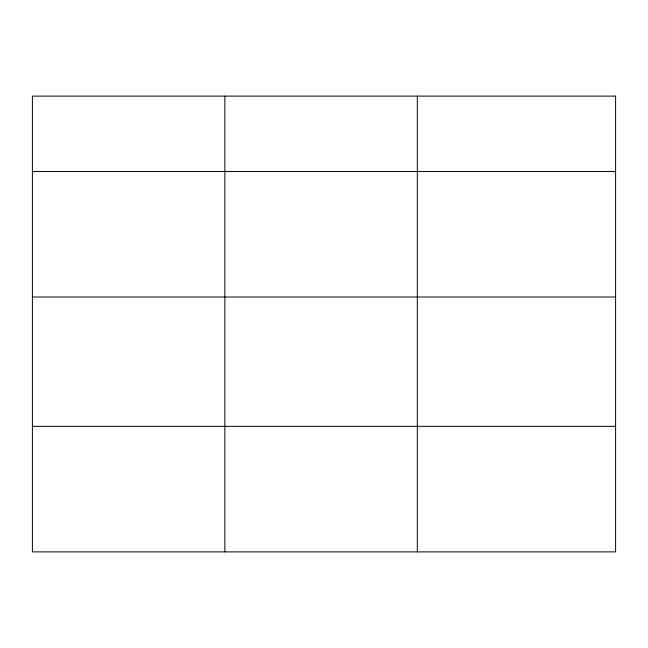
<?xml version="1.0" encoding="UTF-8"?>
<svg xmlns="http://www.w3.org/2000/svg" width="648" height="648" viewBox="0 0 648 648"><rect width="100%" height="100%" fill="white"/><g stroke="black" fill="none" stroke-linecap="round" stroke-linejoin="round"><path stroke-width="0.97" d="M32.4 171.493L615.6 171.493M32.4 297.019L615.6 297.019M32.4 426.352L615.6 426.352M417.312 96.115L417.312 551.885M224.856 96.115L224.856 551.885M615.6 96.115L32.4 96.115L32.4 551.885L615.6 551.885L615.6 96.115"/></g></svg>
